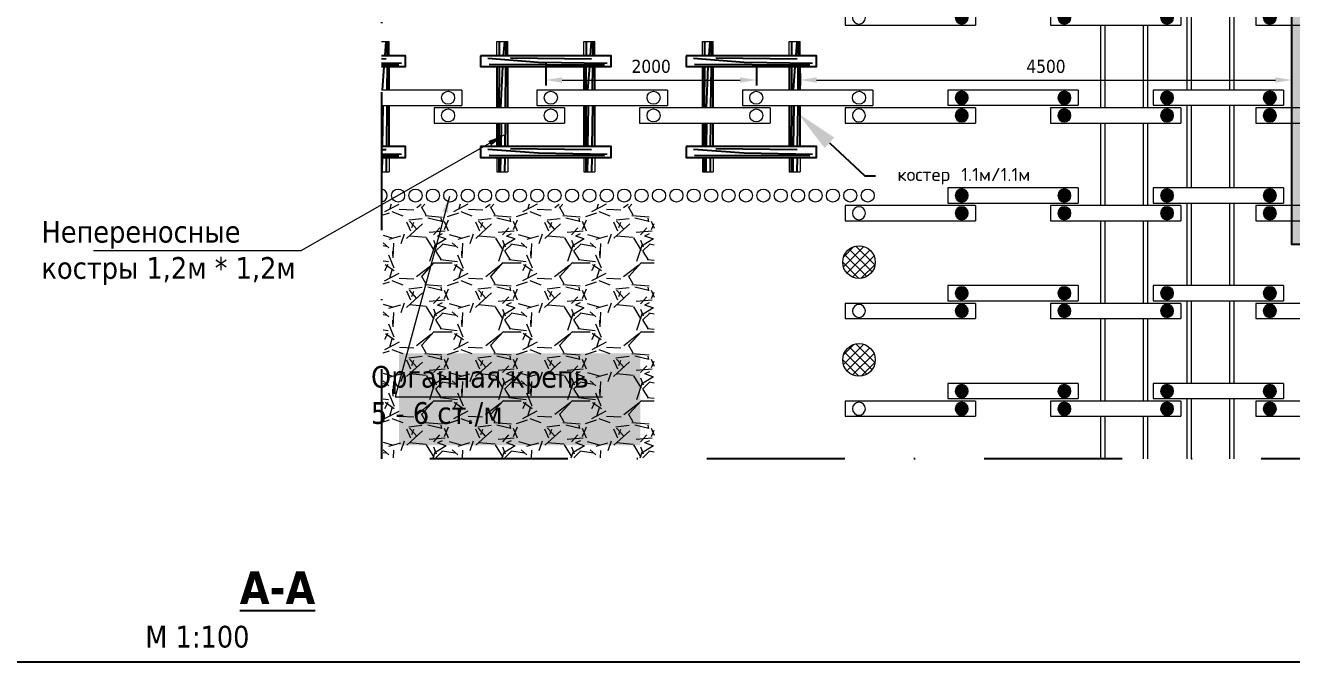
# Model space of a CAD drawing. Header units: millimetres. Extents: x 2161 to 3506, y -1213 to -250.
# Drawn here: x 2299.7 to 2416.2, y -474.8 to -416.3 of the extents above; entities that cross this region are included whole.
import ezdxf
from ezdxf import colors
from ezdxf.entities.mleader import LeaderData, LeaderLine
from ezdxf.math import Vec2, Vec3

# ---------------------------------------------------------------- set-up
doc = ezdxf.new("R2010")
doc.units = ezdxf.units.MM
doc.linetypes.add('DASHDOT', pattern=[25.4, 12.7, -6.35, 0, -6.35])
doc.styles.get("Standard").update_dxf_attribs({"font": 'txt.shx'})
doc.styles.add('стиль', font='TAHOMA.TTF')
doc.dimstyles.new('Копия DIN', dxfattribs={"dimtxt": 2, "dimasz": 2.5, "dimexe": 0.5, "dimexo": 0.625, "dimtad": 0, "dimdec": 0, "dimlfac": 100, "dimzin": 4, "dimdsep": 46, "dimtxsty": 'стиль', "dimcen": 2.5, "dimclre": 256, "dimclrt": 256, "dimadec": 0, "dimazin": 2, "dimtfac": 1, "dimtdec": 0, "dimtmove": 0, "dimatfit": 3, "dimfxl": 0, "dimtvp": 1, "dimtolj": 1, "dimtzin": 0, "dimlwd": 0, "dimarcsym": 0})

# ---------------------------------------------------------------- blocks, each defined once
blk = doc.blocks.new('рядст22')
at = {"lineweight": 15}
h = blk.add_hatch(color=9, dxfattribs=at)
edge = h.paths.add_edge_path()
edge.add_arc((3498.65, -915.38), 0.6, 0, 360)
h = blk.add_hatch(color=9, dxfattribs=at)
edge = h.paths.add_edge_path()
edge.add_arc((3508.1, -915.38), 0.6, 0, 360)
h = blk.add_hatch(color=9, dxfattribs=at)
edge = h.paths.add_edge_path()
edge.add_arc((3508.1, -915.38), 0.6, 0, 360)
h = blk.add_hatch(color=9, dxfattribs=at)
edge = h.paths.add_edge_path()
edge.add_arc((3517.55, -915.38), 0.6, 0, 360)
h = blk.add_hatch(color=9, dxfattribs=at)
edge = h.paths.add_edge_path()
edge.add_arc((3527, -915.38), 0.6, 0, 360)
h = blk.add_hatch(color=9, dxfattribs=at)
edge = h.paths.add_edge_path()
edge.add_arc((3527, -915.38), 0.6, 0, 360)
h = blk.add_hatch(color=9, dxfattribs=at)
edge = h.paths.add_edge_path()
edge.add_arc((3536.45, -915.38), 0.6, 0, 360)
h = blk.add_hatch(color=9, dxfattribs=at)
edge = h.paths.add_edge_path()
edge.add_arc((3498.65, -917.01), 0.6, 0, 360)
h = blk.add_hatch(color=9, dxfattribs=at)
edge = h.paths.add_edge_path()
edge.add_arc((3508.1, -917.01), 0.6, 0, 360)
h = blk.add_hatch(color=9, dxfattribs=at)
edge = h.paths.add_edge_path()
edge.add_arc((3517.55, -917.01), 0.6, 0, 360)
h = blk.add_hatch(color=9, dxfattribs=at)
edge = h.paths.add_edge_path()
edge.add_arc((3527, -917.01), 0.6, 0, 360)
at = {"color": 7, "lineweight": 15}
for p, q in [((3487.92, -914.68), (3499.92, -914.68)), ((3487.92, -916.08), (3487.92, -914.68)), ((3499.92, -916.08), (3499.92, -914.68)), ((3506.82, -914.68), (3518.82, -914.68)), ((3506.82, -916.08), (3506.82, -914.68)), ((3518.82, -916.08), (3518.82, -914.68)), ((3525.72, -914.68), (3537.72, -914.68)), ((3525.72, -916.08), (3525.72, -914.68)), ((3537.72, -916.08), (3537.72, -914.68)), ((3499.92, -916.08), (3487.92, -916.08)), ((3497.37, -916.31), (3509.37, -916.31)), ((3497.37, -917.71), (3497.37, -916.31)), ((3518.82, -916.08), (3506.82, -916.08)), ((3509.37, -917.71), (3509.37, -916.31)), ((3516.27, -916.31), (3528.27, -916.31)), ((3516.27, -917.71), (3516.27, -916.31)), ((3537.72, -916.08), (3525.72, -916.08)), ((3528.27, -917.71), (3528.27, -916.31)), ((3509.37, -917.71), (3497.37, -917.71)), ((3528.27, -917.71), (3516.27, -917.71))]:
    blk.add_line(p, q, dxfattribs=at)
for centre in [(3489.2, -915.38), (3498.65, -915.38), (3508.1, -915.38), (3508.1, -915.38), (3517.55, -915.38), (3527, -915.38), (3527, -915.38), (3536.45, -915.38), (3498.65, -917.01), (3508.1, -917.01), (3517.55, -917.01), (3527, -917.01)]:
    blk.add_circle(centre, 0.6, dxfattribs=at)
blk = doc.blocks.new('*D546')
at = {"linetype": 'ByBlock', "lineweight": -2}
for p, q in [((2347.59, -419.67), (2347.59, -421.79)), ((2366.96, -419.91), (2366.96, -421.79))]:
    blk.add_line(p, q, dxfattribs=at)
at = {"color": 0, "linetype": 'ByBlock', "lineweight": 0}
blk.add_line((2349.09, -421.29), (2365.46, -421.29), dxfattribs=at)
at = {"color": 0, "linetype": 'ByBlock', "lineweight": -2}
for points in [[(2349.09, -421.04), (2349.09, -421.54), (2347.59, -421.29)], [(2365.46, -421.04), (2365.46, -421.54), (2366.96, -421.29)]]:
    blk.add_solid(points, dxfattribs=at)
at = {"layer": 'Defpoints', "color": 0, "linetype": 'ByBlock', "lineweight": -2}
for p in [(2347.59, -419.05), (2366.96, -419.28), (2366.96, -421.29)]:
    blk.add_point(p, dxfattribs=at)
at = {"linetype": 'ByBlock', "lineweight": -2, "insert": (2357.28, -420.04), "char_height": 1.2, "attachment_point": 5, "style": 'стиль'}
blk.add_mtext('\\A1;2000', dxfattribs=at)
blk = doc.blocks.new('*D547')
at = {"linetype": 'ByBlock', "lineweight": -2}
for p, q in [((2370.99, -420.67), (2370.99, -421.79)), ((2416.2, -420.67), (2416.2, -421.79))]:
    blk.add_line(p, q, dxfattribs=at)
at = {"color": 0, "linetype": 'ByBlock', "lineweight": 0}
blk.add_line((2372.49, -421.29), (2414.7, -421.29), dxfattribs=at)
at = {"color": 0, "linetype": 'ByBlock', "lineweight": -2}
for points in [[(2372.49, -421.04), (2372.49, -421.54), (2370.99, -421.29)], [(2414.7, -421.04), (2414.7, -421.54), (2416.2, -421.29)]]:
    blk.add_solid(points, dxfattribs=at)
at = {"layer": 'Defpoints', "color": 0, "linetype": 'ByBlock', "lineweight": -2}
for p in [(2370.99, -420.05), (2416.2, -420.05), (2416.2, -421.29)]:
    blk.add_point(p, dxfattribs=at)
at = {"linetype": 'ByBlock', "lineweight": -2, "insert": (2393.6, -420.04), "char_height": 1.2, "attachment_point": 5, "style": 'стиль'}
blk.add_mtext('\\A1;4500', dxfattribs=at)

msp = doc.modelspace()

# ---------------------------------------------------------------- hatches: boundary and pattern name
at = {"linetype": 'ByBlock', "lineweight": -2}
msp.add_hatch(color=252, dxfattribs=at).paths.add_polyline_path([(2332.481, -295.917), (2332.481, -294.917), (2427.103, -294.917), (2427.103, -393.438), (2417.203, -393.438), (2417.203, -435.438), (2426.103, -435.438), (2426.103, -456.162), (2425.203, -456.162), (2425.203, -436.438), (2416.203, -436.438), (2416.203, -392.438), (2426.103, -392.438), (2426.103, -295.917)])
at = {"lineweight": 0}
h = msp.add_hatch(dxfattribs=at)
h.set_pattern_fill('GRAVEL', scale=0.25, style=0)
h.set_pattern_definition([(228.0128, (-1935.51605, 409.86913), (-50.800043165, -57.150070224), [0.8543025, -84.57625]), (184.9697, (-1936.08755, 409.23413), (76.200123265, 6.349955188), [1.4660125, -145.135]), (132.5104, (-1937.54805, 409.10713), (63.499953796, -69.85006823), [1.033705, -102.33675]), (267.2737, (-1940.02455, 407.51963), (6.349972427, 126.999959133), [1.3350125, -132.166]), (292.8337, (-1940.08805, 406.18613), (-31.750090139, 76.200043325), [1.309085, -129.5995]), (357.2737, (-1939.58005, 404.97963), (-126.999959133, 6.349972427), [1.3350125, -132.166]), (37.6942, (-1938.24655, 404.91613), (-82.550052153, -63.499943392), [1.765485, -174.78275]), (72.2553, (-1936.84955, 405.99563), (44.450088914, 139.700040515), [1.6668, -165.01325]), (121.4296, (-1936.34155, 407.58313), (-50.800013088, 82.5499029), [1.3395325, -132.61375]), (175.2364, (-1937.04005, 408.7261), (69.84994513, -6.349940407), [1.5292825, -74.93475]), (222.3974, (-1938.56405, 408.85313), (-76.200002293, -69.849909127), [1.977695, -195.792]), (138.8141, (-1933.73805, 407.4561), (-44.449971686, 38.09994139), [0.6750125, -66.8265]), (171.4692, (-1934.24605, 407.90063), (82.54987399, -12.700032), [1.284205, -127.1365]), (225, (-1935.516, 408.091), (-1e-15, -6.3499957), [0.8980225, -8.082225]), (203.1986, (-1935.96055, 408.8531), (31.75010706, 12.70005569), [0.4836025, -47.8765]), (291.8014, (-1936.405, 408.6626), (-6.35000445, 19.05001227), [0.683915, -33.512]), (30.9638, (-1936.151, 408.0276), (19.0499799, 12.7000099), [1.1108, -35.91575]), (161.5651, (-1935.1985, 408.5991), (12.7000058, -6.3499906), [0.8032175, -19.27725]), (16.3895, (-1940.08805, 408.66263), (63.500035035, 19.049960375), [1.12522, -111.397]), (70.3462, (-1939.00855, 408.98013), (-25.39992922, -69.84990122), [0.9439975, -93.4555]), (293.1986, (-1935.19855, 409.8691), (-12.70005569, 31.75010706), [0.9672, -47.393]), (343.6105, (-1934.81755, 408.98013), (-63.500035035, 19.049960375), [1.12522, -111.397]), (339.444, (-1940.08805, 404.7256), (-31.75003941, 12.69998459), [1.0850875, -53.16925]), (294.7751, (-1939.07205, 404.34463), (-31.74992601, 69.849967565), [0.90918, -90.009]), (66.8014, (-1935.13505, 403.5191), (12.70005569, 31.75010706), [0.9672, -47.393]), (17.354, (-1934.75405, 404.40813), (-82.550004455, -25.39996169), [1.0644575, -105.381]), (69.444, (-1938.24655, 403.5191), (-12.69998459, -31.75003941), [0.542545, -53.712]), (101.3099, (-1935.516, 403.5191), (-6.34996866, 25.39991865), [0.3237875, -32.055]), (165.9638, (-1935.5795, 403.8366), (19.0500134, -6.349989), [1.309085, -24.872625]), (186.009, (-1936.84955, 404.15413), (63.49990636, 6.349985171), [1.2131675, -120.1035]), (303.6901, (-1936.151, 407.4561), (-6.3500022, 12.69998775), [0.91581, -21.97945]), (353.1572, (-1935.64305, 406.69413), (107.950044642, -12.700056879), [1.5988925, -158.29]), (60.9454, (-1934.05555, 406.5036), (-25.399940915, -44.44989403), [0.65377, -64.7235]), (90, (-1933.738, 407.075), (-6.35, 6.35), [0.381, -5.969]), (120.2564, (-1936.97655, 404.34463), (25.399946167, -44.44997758), [0.8821675, -87.33475]), (48.0128, (-1937.42105, 405.10663), (50.800043165, 57.150070224), [1.7086075, -83.722]), (0, (-1936.278, 406.3766), (6.35, 6.35), [1.651, -4.699]), (325.3048, (-1934.62705, 406.37663), (-63.499889977, 44.450004226), [1.004025, -99.39825]), (254.0546, (-1933.80155, 405.8051), (-6.3500162, -25.4000605), [0.9245725, -45.30425]), (207.646, (-1934.05555, 404.91613), (-120.649957623, -63.500039937), [1.5053625, -149.03125]), (175.4261, (-1935.38905, 404.21763), (-82.550019012, 6.349969278), [1.5925725, -157.6645]), (175.4261, (-1935.38905, 404.21763), (-82.550019012, 6.349969278), [1.5925725, -157.6645])])
h.paths.add_polyline_path([(2332.627, -432.707), (2332.627, -456.073), (2357.555, -456.073), (2357.555, -432.707)])
h = msp.add_hatch(dxfattribs=at)
h.set_pattern_fill('NET', scale=0.2, angle=45, style=0)
h.set_pattern_definition([(45, (-1103.35496, 473.6374), (-0.44901281, 0.44901281), []), (135, (-1103.35496, 473.6374), (-0.44901281, -0.44901281), [])])
edge = h.paths.add_edge_path()
edge.add_arc((2376.399, -438.053), 1.5, 0, 360)
h = msp.add_hatch(dxfattribs=at)
h.set_pattern_fill('NET', scale=0.2, angle=45, style=0)
h.set_pattern_definition([(45, (-1103.35496, 464.6374), (-0.44901281, 0.44901281), []), (135, (-1103.35496, 464.6374), (-0.44901281, -0.44901281), [])])
edge = h.paths.add_edge_path()
edge.add_arc((2376.399, -447.053), 1.5, 0, 360)
at = {"linetype": 'ByBlock', "lineweight": 0}
msp.add_hatch(color=7, dxfattribs=at).paths.add_polyline_path([(2334.079, -446.455), (2356.292, -446.455), (2356.292, -454.909), (2334.079, -454.909)])

# ---------------------------------------------------------------- linework, layer by layer
at = {"color": 7, "linetype": 'DASHDOT'}
for p in [(2332.481, -294.917), (2426.103, -456.162)]:
    msp.add_line(p, (2332.481, -456.162), dxfattribs=at)
at = {"color": 7, "lineweight": 15}
for p, q in [((2406.566, -414.623), (2406.566, -422.223)), ((2406.966, -414.623), (2406.966, -422.223)), ((2410.486, -414.623), (2410.486, -422.223)), ((2410.886, -414.623), (2410.886, -422.223)), ((2398.606, -416.253), (2398.606, -423.853)), ((2399.006, -416.253), (2399.006, -423.853)), ((2402.526, -416.253), (2402.526, -423.853)), ((2402.926, -416.253), (2402.926, -423.853)), ((2332.481, -417.734), (2333.188, -417.734)), ((2333.188, -419.049), (2333.188, -417.734)), ((2343.088, -417.734), (2344.088, -417.734)), ((2343.088, -419.049), (2343.088, -417.734)), ((2344.088, -419.049), (2344.088, -417.734)), ((2351.088, -417.734), (2352.088, -417.734)), ((2351.088, -419.049), (2351.088, -417.734)), ((2352.088, -419.049), (2352.088, -417.734)), ((2361.988, -417.734), (2362.988, -417.734)), ((2361.988, -419.049), (2361.988, -417.734)), ((2362.988, -419.049), (2362.988, -417.734)), ((2369.988, -417.734), (2370.988, -417.734)), ((2369.988, -419.049), (2369.988, -417.734)), ((2370.988, -419.049), (2370.988, -417.734)), ((2339.867, -422.223), (2332.481, -422.223)), ((2339.867, -422.223), (2339.867, -423.623)), ((2358.767, -422.223), (2346.767, -422.223)), ((2346.767, -422.223), (2346.767, -423.623)), ((2358.767, -422.223), (2358.767, -423.623)), ((2377.667, -422.223), (2365.667, -422.223)), ((2365.667, -422.223), (2365.667, -423.623)), ((2377.667, -422.223), (2377.667, -423.623)), ((2332.481, -423.623), (2339.867, -423.623)), ((2349.317, -423.853), (2337.317, -423.853)), ((2337.317, -423.853), (2337.317, -425.253)), ((2346.767, -423.623), (2358.767, -423.623)), ((2349.317, -423.853), (2349.317, -425.253)), ((2368.217, -423.853), (2356.217, -423.853)), ((2356.217, -423.853), (2356.217, -425.253)), ((2365.667, -423.623), (2377.667, -423.623)), ((2368.217, -423.853), (2368.217, -425.253)), ((2406.566, -423.623), (2406.566, -431.223)), ((2406.966, -423.623), (2406.966, -431.223)), ((2410.486, -423.623), (2410.486, -431.223)), ((2410.886, -423.623), (2410.886, -431.223)), ((2337.317, -425.253), (2349.317, -425.253)), ((2356.217, -425.253), (2368.217, -425.253)), ((2398.606, -425.253), (2398.606, -432.853)), ((2399.006, -425.253), (2399.006, -432.853)), ((2402.526, -425.253), (2402.526, -432.853)), ((2402.926, -425.253), (2402.926, -432.853)), ((2333.188, -428.419), (2333.188, -429.734)), ((2343.088, -428.419), (2343.088, -429.734)), ((2344.088, -428.419), (2344.088, -429.734)), ((2351.088, -428.419), (2351.088, -429.734)), ((2352.088, -428.419), (2352.088, -429.734)), ((2361.988, -428.419), (2361.988, -429.734)), ((2362.988, -428.419), (2362.988, -429.734)), ((2369.988, -428.419), (2369.988, -429.734)), ((2370.988, -428.419), (2370.988, -429.734)), ((2332.481, -429.734), (2333.188, -429.734)), ((2343.088, -429.734), (2344.088, -429.734)), ((2351.088, -429.734), (2352.088, -429.734)), ((2361.988, -429.734), (2362.988, -429.734)), ((2369.988, -429.734), (2370.988, -429.734)), ((2406.566, -432.623), (2406.566, -440.223)), ((2406.966, -432.623), (2406.966, -440.223)), ((2410.486, -432.623), (2410.486, -440.223)), ((2410.886, -432.623), (2410.886, -440.223)), ((2398.606, -434.253), (2398.606, -441.853)), ((2399.006, -434.253), (2399.006, -441.853)), ((2402.526, -434.253), (2402.526, -441.853)), ((2402.926, -434.253), (2402.926, -441.853)), ((2406.566, -441.623), (2406.566, -449.223)), ((2406.966, -441.623), (2406.966, -449.223)), ((2410.486, -441.623), (2410.486, -449.223)), ((2410.886, -441.623), (2410.886, -449.223)), ((2398.606, -443.253), (2398.606, -450.853)), ((2399.006, -443.253), (2399.006, -450.853)), ((2402.526, -443.253), (2402.526, -450.853)), ((2402.926, -443.253), (2402.926, -450.853)), ((2406.566, -450.623), (2406.566, -456.162)), ((2406.966, -450.623), (2406.966, -456.162)), ((2410.486, -450.623), (2410.486, -456.162)), ((2410.886, -450.623), (2410.886, -456.162)), ((2398.606, -452.253), (2398.606, -456.162)), ((2399.006, -452.253), (2399.006, -456.162)), ((2402.526, -452.253), (2402.526, -456.162)), ((2402.926, -452.253), (2402.926, -456.162))]:
    msp.add_line(p, q, dxfattribs=at)
at = {"linetype": 'ByBlock', "lineweight": -2}
msp.add_line((2161.234, -474.836), (2782.97, -474.836), dxfattribs=at)
msp.add_lwpolyline([(2332.481, -295.917), (2332.481, -294.917), (2427.103, -294.917), (2427.103, -393.438), (2417.203, -393.438), (2417.203, -435.438), (2426.103, -435.438), (2426.103, -456.162), (2425.203, -456.162), (2425.203, -436.438), (2416.203, -436.438), (2416.203, -392.438), (2426.103, -392.438), (2426.103, -295.917), (2332.481, -295.917)], dxfattribs=at)
at = {"color": 7}
for points in [[(2332.872, -417.734), (2332.774, -419.049)], [(2333.014, -417.734), (2332.998, -419.049)], [(2343.292, -417.734), (2343.287, -419.049)], [(2343.772, -417.734), (2343.674, -419.049)], [(2343.914, -417.734), (2343.898, -419.049)], [(2351.292, -417.734), (2351.287, -419.049)], [(2351.772, -417.734), (2351.674, -419.049)], [(2351.914, -417.734), (2351.898, -419.049)], [(2362.192, -417.734), (2362.187, -419.049)], [(2362.672, -417.734), (2362.574, -419.049)], [(2362.814, -417.734), (2362.798, -419.049)], [(2370.192, -417.734), (2370.187, -419.049)], [(2370.672, -417.734), (2370.574, -419.049)], [(2370.814, -417.734), (2370.798, -419.049)], [(2332.481, -420.049), (2334.688, -420.049), (2334.688, -419.049), (2332.481, -419.049)], [(2332.481, -419.321), (2332.9, -419.326)], [(2341.588, -419.049), (2341.588, -420.049), (2353.588, -420.049), (2353.588, -419.049), (2341.588, -419.049)], [(2342.26, -419.287), (2346.921, -419.636), (2353.22, -419.739)], [(2344.326, -419.236), (2351.8, -419.326)], [(2360.488, -419.049), (2360.488, -420.049), (2372.488, -420.049), (2372.488, -419.049), (2360.488, -419.049)], [(2361.16, -419.287), (2365.821, -419.636), (2372.12, -419.739)], [(2363.226, -419.236), (2370.7, -419.326)], [(2332.481, -419.709), (2334.32, -419.739)], [(2332.481, -419.875), (2334.075, -419.881)], [(2332.699, -420.049), (2332.536, -422.223)], [(2332.986, -420.049), (2332.96, -422.223)], [(2333.188, -422.223), (2333.188, -420.049)], [(2342.377, -419.842), (2352.975, -419.881)], [(2343.088, -420.049), (2343.088, -423.853)], [(2343.283, -420.049), (2343.269, -423.853)], [(2343.599, -420.049), (2343.428, -423.853)], [(2343.886, -420.049), (2343.84, -423.853)], [(2344.088, -423.853), (2344.088, -420.049)], [(2351.088, -420.049), (2351.088, -422.223)], [(2351.283, -420.049), (2351.275, -422.223)], [(2351.599, -420.049), (2351.436, -422.223)], [(2351.886, -420.049), (2351.86, -422.223)], [(2352.088, -422.223), (2352.088, -420.049)], [(2361.277, -419.842), (2371.875, -419.881)], [(2361.988, -420.049), (2361.988, -423.853)], [(2362.183, -420.049), (2362.169, -423.853)], [(2362.499, -420.049), (2362.328, -423.853)], [(2362.786, -420.049), (2362.74, -423.853)], [(2362.988, -423.853), (2362.988, -420.049)], [(2369.988, -420.049), (2369.988, -422.223)], [(2370.183, -420.049), (2370.175, -422.223)], [(2370.499, -420.049), (2370.336, -422.223)], [(2370.786, -420.049), (2370.76, -422.223)], [(2370.988, -422.223), (2370.988, -420.049)], [(2332.597, -423.623), (2332.535, -427.419)], [(2332.967, -423.623), (2332.921, -427.419)], [(2333.188, -427.419), (2333.188, -423.623)], [(2351.088, -423.623), (2351.088, -427.419)], [(2351.278, -423.623), (2351.264, -427.419)], [(2351.497, -423.623), (2351.435, -427.419)], [(2351.867, -423.623), (2351.821, -427.419)], [(2352.088, -427.419), (2352.088, -423.623)], [(2369.988, -423.623), (2369.988, -427.419)], [(2370.178, -423.623), (2370.164, -427.419)], [(2370.397, -423.623), (2370.335, -427.419)], [(2370.767, -423.623), (2370.721, -427.419)], [(2370.988, -427.419), (2370.988, -423.623)], [(2343.088, -425.253), (2343.088, -427.419)], [(2343.272, -425.253), (2343.264, -427.419)], [(2343.47, -425.253), (2343.435, -427.419)], [(2343.847, -425.253), (2343.821, -427.419)], [(2344.088, -427.419), (2344.088, -425.253)], [(2361.988, -425.253), (2361.988, -427.419)], [(2362.172, -425.253), (2362.164, -427.419)], [(2362.37, -425.253), (2362.335, -427.419)], [(2362.747, -425.253), (2362.721, -427.419)], [(2362.988, -427.419), (2362.988, -425.253)], [(2332.481, -428.419), (2334.688, -428.419), (2334.688, -427.419), (2332.481, -427.419)], [(2341.588, -427.419), (2341.588, -428.419), (2353.588, -428.419), (2353.588, -427.419), (2341.588, -427.419)], [(2360.488, -427.419), (2360.488, -428.419), (2372.488, -428.419), (2372.488, -427.419), (2360.488, -427.419)], [(2332.481, -427.691), (2332.9, -427.696)], [(2332.481, -428.079), (2334.32, -428.109)], [(2332.481, -428.245), (2334.075, -428.251)], [(2332.519, -428.419), (2332.497, -429.734)], [(2332.909, -428.419), (2332.893, -429.734)], [(2342.26, -427.657), (2346.921, -428.006), (2353.22, -428.109)], [(2342.377, -428.212), (2352.975, -428.251)], [(2343.26, -428.419), (2343.255, -429.734)], [(2343.419, -428.419), (2343.397, -429.734)], [(2343.809, -428.419), (2343.793, -429.734)], [(2344.326, -427.606), (2351.8, -427.696)], [(2351.26, -428.419), (2351.255, -429.734)], [(2351.419, -428.419), (2351.397, -429.734)], [(2351.809, -428.419), (2351.793, -429.734)], [(2361.16, -427.657), (2365.821, -428.006), (2372.12, -428.109)], [(2361.277, -428.212), (2371.875, -428.251)], [(2362.16, -428.419), (2362.155, -429.734)], [(2362.319, -428.419), (2362.297, -429.734)], [(2362.709, -428.419), (2362.693, -429.734)], [(2363.226, -427.606), (2370.7, -427.696)], [(2370.16, -428.419), (2370.155, -429.734)], [(2370.319, -428.419), (2370.297, -429.734)], [(2370.709, -428.419), (2370.693, -429.734)]]:
    msp.add_lwpolyline(points, dxfattribs=at)
at = {"color": 7, "lineweight": 15}
for centre, radius in [((2338.599, -422.923), 0.6), ((2348.049, -422.923), 0.6), ((2357.499, -422.923), 0.6), ((2366.949, -422.923), 0.6), ((2376.399, -422.923), 0.6), ((2338.599, -424.553), 0.6), ((2348.049, -424.553), 0.6), ((2357.499, -424.553), 0.6), ((2366.949, -424.553), 0.6), ((2333.999, -431.923), 0.6), ((2335.599, -431.923), 0.6), ((2337.199, -431.923), 0.6), ((2338.799, -431.923), 0.6), ((2340.399, -431.923), 0.6), ((2341.999, -431.923), 0.6), ((2343.599, -431.923), 0.6), ((2345.199, -431.923), 0.6), ((2346.799, -431.923), 0.6), ((2348.399, -431.923), 0.6), ((2349.999, -431.923), 0.6), ((2351.599, -431.923), 0.6), ((2353.199, -431.923), 0.6), ((2354.799, -431.923), 0.6), ((2356.399, -431.923), 0.6), ((2357.999, -431.923), 0.6), ((2359.599, -431.923), 0.6), ((2361.199, -431.923), 0.6), ((2362.799, -431.923), 0.6), ((2364.399, -431.923), 0.6), ((2365.999, -431.923), 0.6), ((2367.599, -431.923), 0.6), ((2369.199, -431.923), 0.6), ((2370.799, -431.923), 0.6), ((2372.399, -431.923), 0.6), ((2373.999, -431.923), 0.6), ((2375.599, -431.923), 0.6), ((2377.199, -431.923), 0.6), ((2376.399, -438.053), 1.5), ((2376.399, -447.053), 1.5)]:
    msp.add_circle(centre, radius, dxfattribs=at)
msp.add_arc((2332.399, -431.923), 0.6, 277.77651, 82.22349, dxfattribs=at)

# ---------------------------------------------------------------- block references
at = {"color": 6, "lineweight": 15, "xscale": -1, "rotation": 180}
for p in [(-1112.805, -1330.929), (-1112.805, -1339.929), (-1112.805, -1348.929), (-1112.805, -1357.929), (-1112.805, -1366.929)]:
    msp.add_blockref('рядст22', p, dxfattribs=at)

# ---------------------------------------------------------------- texts
at = {"color": 7, "attachment_point": 1, "style": 'стиль'}
for s, insert, char_height, width in [('{\\W8.8871;    }Непереносные \\P{\\W8.8872;    }костры 1,2м * 1,2м\\P{\\W9.2281;     }', (2274.529, -434.256), 2, 79.3281), ('{\\W8.6234;    }Органная крепь\\P{\\W8.6234;    }5 - 6 ст./м\\P{\\W9.2281;     }', (2305.634, -447.609), 2, 79.3281), ('\\A1;{\\fTahoma|b1|i0|c204|p34;\\W9.7989;\\L     \\W1;А-А\\P\\fTahoma|b0|i0|c204|p34;\\H0.66667x;\\W9.8426;\\l       \\W1;М 1:100\\fTahoma|b1|i0|c204|p34;\\H1.5x;\\L\\P\\W8.6787;      }', (2259.064, -466.531), 3, 125.89643)]:
    msp.add_mtext(s, dxfattribs=dict(at, insert=insert, char_height=char_height, width=width))

# ---------------------------------------------------------------- dimensions: what is measured, and where the dimension line sits
at = {"linetype": 'ByBlock', "lineweight": -2}
for base, p1, p2, text, picture, middle in [((2366.963, -421.29), (2347.588, -419.049), (2366.963, -419.281), '2000', '*D546', (2357.276, -420.04)), ((2416.203, -421.29), (2370.988, -420.049), (2416.203, -420.049), '4500', '*D547', (2393.595, -420.041))]:
    dim = msp.add_linear_dim(base=base, p1=p1, p2=p2, text=text, dimstyle='Копия DIN', override={"dimtxt": 1.2, "dimasz": 1.5}, dxfattribs=at)
    dim.commit()
    dim.dimension.update_dxf_attribs({"geometry": picture, "text_midpoint": middle})

# ---------------------------------------------------------------- leaders
at = {"color": 7, "lineweight": 0}
for points in [[(2343.725, -426.37), (2325.044, -437.029), (2305.968, -437.029)], [(2338.722, -432.002), (2333.731, -450.455), (2352.807, -450.455)]]:
    msp.add_leader(points, dimstyle='Копия DIN', override={"dimtxt": 1.2, "dimasz": 1.5, "dimgap": 0.625, "dimtad": 0}, dxfattribs=at)
at = {"linetype": 'ByBlock', "lineweight": -2}
ml = msp.add_multileader_mtext('Standard', dxfattribs=at)
ml.set_content('костер 1.1м/1.1м', color=256)
ml.set_leader_properties()
ml.build(insert=Vec2(0, 0))
ml.multileader.update_dxf_attribs({"dogleg_length": 1})
ctx = ml.context
ctx.base_point, ctx.char_height, ctx.plane_origin = Vec3(2377.928, -430.104), 1.2, Vec3(2370.335, -427.419)
notes = []
notes.append((ctx, [(0, (1, 1, 0), (2376.928, -430.104), (1, 0), 1, [(0, [(2370.758, -424.333)], 0, [])])]))
ctx.mtext.insert, ctx.mtext.flow_direction = Vec3(2379.928, -429.384), 5
for ctx, leaders in notes:
    for number, flags, end, landing, length, lines in leaders:
        leader = LeaderData()
        leader.index, (leader.has_last_leader_line, leader.has_dogleg_vector, leader.attachment_direction) = number, flags
        leader.last_leader_point, leader.dogleg_vector, leader.dogleg_length = Vec3(end), Vec3(landing), length
        for number, points, colour, breaks in lines:
            line = LeaderLine()
            line.index, line.vertices, line.color, line.breaks = number, Vec3.list(points), colors.encode_raw_color(colour), breaks
            leader.lines.append(line)
        ctx.leaders.append(leader)

doc.saveas('drawing.dxf')
